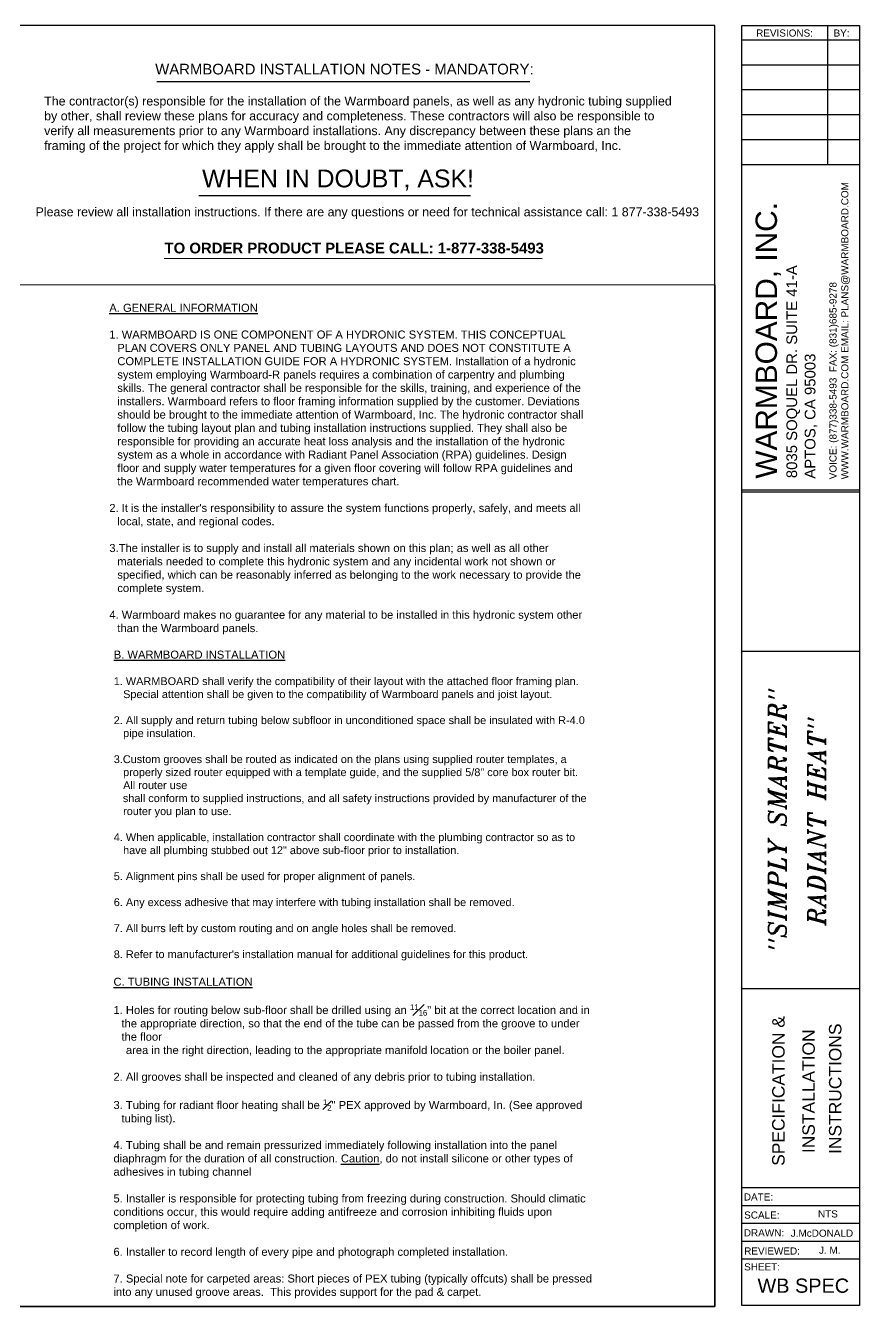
# Paper-space layout 'WBS INST' of a CAD drawing. Header units: inches. Extents: x 0.2 to 34.4, y 0.5 to 23.
# Drawn here: x 19.7 to 34.35, y 0.5 to 23 of the extents above; entities that cross this region are included whole.
import ezdxf
from ezdxf.enums import TextEntityAlignment as Align

# ---------------------------------------------------------------- set-up
doc = ezdxf.new("R2010")
doc.units = ezdxf.units.IN
doc.header["$MEASUREMENT"] = 0
doc.layers.add('S_PANEL DETAIL', color=7, linetype='Continuous')
doc.layers.add('Title Block', color=7, linetype='Continuous')
doc.styles.add('Bold', font='arialbd.ttf')
doc.styles.get("Standard").update_dxf_attribs({"font": 'arial.ttf'})
picture_1 = doc.add_image_def('image3.gif', size_in_pixel=(300, 218))

# ---------------------------------------------------------------- blocks, each defined once
blk = doc.blocks.new('Information title block')
at = {"layer": 'Title Block'}
for p, q in [((32.099, 22.5), (34.164, 22.5)), ((32.099, 0.017), (32.099, 22.5)), ((33.602, 22.5), (33.602, 20.062)), ((34.164, 22.5), (34.164, 0.017)), ((32.099, 22.25), (34.164, 22.25)), ((32.099, 21.812), (34.164, 21.812)), ((32.099, 21.375), (34.164, 21.375)), ((32.099, 20.937), (34.164, 20.937)), ((32.099, 20.5), (34.164, 20.5)), ((32.099, 20.062), (34.164, 20.062)), ((32.099, 14.312), (34.164, 14.312)), ((34.164, 5.58), (32.099, 5.58)), ((34.164, 2.08), (32.099, 2.08)), ((34.164, 1.767), (32.099, 1.767)), ((34.164, 1.455), (32.099, 1.455)), ((34.164, 1.142), (32.099, 1.142)), ((34.164, 0.83), (32.099, 0.83)), ((34.164, 0.017), (32.099, 0.017))]:
    blk.add_line(p, q, dxfattribs=at)
at = {"layer": 'Title Block', "lineweight": 30}
blk.add_lwpolyline([(0, 0), (31.625, 0), (31.625, 22.5), (0, 22.5)], close=True, dxfattribs=at)
at = {"layer": 'Title Block'}
for s, height, p in [('REVISIONS:', 0.125, (32.349, 22.307)), ('BY:', 0.125, (33.71, 22.307)), ('DATE:', 0.125, (32.133, 1.86)), ('SCALE:', 0.125, (32.139, 1.542)), ('NTS', 0.125, (33.436, 1.562)), ('DRAWN:', 0.125, (32.133, 1.23)), ('REVIEWED:', 0.125, (32.139, 0.911)), ('SHEET:', 0.125, (32.139, 0.632)), (' WB SPEC', 0.25, (32.276, 0.239))]:
    blk.add_text(s, height=height, dxfattribs=at).set_placement(p)
for s, height, p in [('WWW.WARMBOARD.COM EMAIL: PLANS@WARMBOARD.COM', 0.125, (33.97, 14.53)), ('VOICE: (877)338-5493  FAX: (831)685-9278', 0.125, (33.762, 14.53)), ('SPECIFICATION & ', 0.21875, (32.85, 2.469)), ('INSTRUCTIONS', 0.21875, (33.848, 2.678)), ('INSTALLATION', 0.21875, (33.38, 2.693))]:
    blk.add_text(s, height=height, rotation=90, dxfattribs=at).set_placement(p)
at = {"layer": 'Title Block', "lineweight": 25}
blk.add_text('WARMBOARD, INC.', height=0.375, rotation=90, dxfattribs=at).set_placement((32.715, 14.541))
at = {"layer": 'Title Block', "lineweight": 13}
for s, p in [('8035 SOQUEL DR. SUITE 41-A', (33.069, 14.55)), ('APTOS, CA 95003', (33.391, 14.54))]:
    blk.add_text(s, height=0.1875, rotation=90, dxfattribs=at).set_placement(p)
at = {"layer": 'Title Block', "char_height": 0.3125, "width": 5.92112, "attachment_point": 5, "rotation": 90}
for s, insert in [('{\\Fitalict|c0;"SIMPLY SMARTER"}', (32.722, 8.54)), ('{\\Fitalict|c0;RADIANT HEAT"}', (33.414, 8.522))]:
    blk.add_mtext(s, dxfattribs=dict(at, insert=insert))
at = {"layer": 'Title Block'}
for tag, p in [('DATE', (33.404, 1.934)), ('DESIGNER', (33.506, 1.286)), ('REVIEWED', (33.643, 0.987))]:
    blk.add_attdef(tag, text='', height=0.125, dxfattribs=at).set_placement(p, align=Align.MIDDLE_CENTER)
image = blk.add_image(picture_1, insert=(34.164, 11.503), size_in_units=(2.841, 2.065), rotation=90)
image.dxf.flags = 7

psp = doc.layouts.new('WBS INST')

# ---------------------------------------------------------------- linework, layer by layer
at = {"layer": 'Title Block'}
for p, q in [((22.007, 22.017), (28.56, 22.016)), ((22.745, 20.014), (27.519, 20.014)), ((22.134, 18.912), (28.777, 18.911))]:
    psp.add_line(p, q, dxfattribs=at)
at = {"layer": 'Title Block', "lineweight": 30}
psp.add_lwpolyline([(0.188, 0.5), (31.812, 0.5), (31.812, 23), (0.188, 23)], close=True, dxfattribs=at)
at = {"layer": 'Title Block'}
for points in [[(31.812, 23), (19.507, 23), (19.507, 18.453), (31.812, 18.448)], [(19.507, 18.453), (31.812, 18.448), (31.812, 0.5), (19.507, 0.5)]]:
    psp.add_lwpolyline(points, close=True, dxfattribs=at)

# ---------------------------------------------------------------- block references
at = {"layer": 'S_PANEL DETAIL'}
ref = psp.add_blockref('Information title block', (0.188, 0.5), dxfattribs=at)
ref.add_attrib('REVIEWED', 'J. M.', dxfattribs={"layer": '0', "height": 0.125}).set_placement((33.83, 1.487), align=Align.MIDDLE_CENTER)
ref.add_attrib('DESIGNER', 'J.McDONALD', dxfattribs={"layer": '0', "height": 0.125}).set_placement((33.694, 1.786), align=Align.MIDDLE_CENTER)

# ---------------------------------------------------------------- texts
at = {"layer": 'Title Block', "linetype": 'Continuous'}
psp.add_text('WARMBOARD INSTALLATION NOTES - MANDATORY:', height=0.1875, dxfattribs=at).set_placement((21.978, 22.142))
at = {"layer": 'Title Block'}
psp.add_text('WHEN IN DOUBT, ASK!', height=0.3125, dxfattribs=at).set_placement((22.801, 20.159))
at = {"layer": 'Title Block', "linetype": 'Continuous', "style": 'Bold'}
psp.add_text('TO ORDER PRODUCT PLEASE CALL: 1-877-338-5493', height=0.1875, dxfattribs=at).set_placement((22.142, 18.998))
at = {"layer": 'Title Block', "attachment_point": 1}
for s, insert, char_height, width in [('The contractor(s) responsible for the installation of the Warmboard panels, as well as any hydronic tubing supplied by other, shall review these plans for accuracy and completeness. These contractors will also be responsible to verify all measurements prior to any Warmboard installations. Any discrepancy between these plans an the framing of the project for which they apply shall be brought to the immediate attention of Warmboard, Inc.', (20.027, 21.753), 0.15625, 11.0113), ('Please review all installation instructions. If there are any questions or need for technical assistance call: 1 877-338-5493', (19.876, 19.806), 0.15625, 11.93602), ("{\\L\\PA. GENERAL INFORMATION}\\P\\P\\pi-0.14063,l0.14063;1. WARMBOARD IS ONE COMPONENT OF A HYDRONIC SYSTEM. THIS CONCEPTUAL PLAN COVERS ONLY PANEL AND TUBING LAYOUTS AND DOES NOT CONSTITUTE A COMPLETE INSTALLATION GUIDE FOR A HYDRONIC SYSTEM. Installation of a hydronic system employing Warmboard-R panels requires a combination of carpentry and plumbing skills. The general contractor shall be responsible for the skills, training, and experience of the installers. Warmboard refers to floor framing information supplied by the customer. Deviations should be brought to the immediate attention of Warmboard, Inc. The hydronic contractor shall follow the tubing layout plan and tubing installation instructions supplied. They shall also be responsible for providing an accurate heat loss analysis and the installation of the hydronic system as a whole in accordance with Radiant Panel Association (RPA) guidelines. Design floor and supply water temperatures for a given floor covering will follow RPA guidelines and the Warmboard recommended water temperatures chart.\\P\\P2. It is the installer's responsibility to assure the system functions properly, safely, and meets all local, state, and regional codes.\\P\\P3.The installer is to supply and install all materials shown on this plan; as well as all other materials needed to complete this hydronic system and any incidental work not shown or specified, which can be reasonably inferred as belonging to the work necessary to provide the complete system.\\P\\P4. Warmboard makes no guarantee for any material to be installed in this hydronic system other than the Warmboard panels.", (21.172, 18.347), 0.140625, 8.40597), ('\\A1;{\\L\\PB. WARMBOARD INSTALLATION}\\P\\P\\pi-0.16442,l0.16442;{\\H0.97433x;1. WARMBOARD shall verify the compatibility of their layout with the attached floor framing plan.  Special attention shall be given to the compatibility of Warmboard panels and joist layout.\\P\\P2. All supply and return tubing below subfloor in unconditioned space shall be insulated with R-4.0 pipe insulation.\\P\\P3.Custom grooves shall be routed as indicated on the plans using supplied router templates, a properly sized router equipped with a template guide, and the supplied 5/8" core box router bit.  All router use\\P   shall conform to supplied instructions, and all safety instructions provided by manufacturer of the router you plan to use.\\P\\P4. When applicable, installation contractor shall coordinate with the plumbing contractor so as to have all plumbing stubbed out 12" above sub-floor prior to installation.\\P\\P5. Alignment pins shall be used for proper alignment of panels.\\P\\P6. Any excess adhesive that may interfere with tubing installation shall be removed.\\P\\P7. All burrs left by custom routing and on angle holes shall be removed.\\P\\P8. Refer to manufacturer\'s installation manual for additional guidelines for this product.}', (21.25, 12.255), 0.140625, 8.40506), ('\\A1;{\\L\\PC. TUBING INSTALLATION}\\P\\P\\pi-0.14063,l0.14063;1. Holes for routing below sub-floor shall be drilled using an {\\H0.7x;\\S11#16;}" bit at the correct location and in the appropriate direction, so that the end of the tube can be passed from the groove to under the floor\\P    area in the right direction, leading to the appropriate manifold location or the boiler panel.\\P\\P2. All grooves shall be inspected and cleaned of any debris prior to tubing installation.\\P\\P3. Tubing for radiant floor heating shall be {\\H0.7x;\\S1#2;}" PEX approved by Warmboard, In. (See approved tubing list).\\P\\P\\pi0,l0;4. Tubing shall be and remain pressurized immediately following installation into the panel diaphragm for the duration of all construction. {\\A0;\\LCaution\\l, do not install silicone or other types of adhesives in tubing channel\\P\\pi-0.14063,l0.14063;}\\P5. Installer is responsible for protecting tubing from freezing during construction. Should climatic conditions occur, this would require adding antifreeze and corrosion inhibiting fluids upon completion of work.\\P\\P6. Installer to record length of every pipe and photograph completed installation.\\P\\P7. Special note for carpeted areas: Short pieces of PEX tubing (typically offcuts) shall be pressed into any unused groove areas.  This provides support for the pad & carpet.', (21.245, 6.508), 0.140625, 8.40506)]:
    psp.add_mtext(s, dxfattribs=dict(at, insert=insert, char_height=char_height, width=width))

doc.saveas('drawing.dxf')
